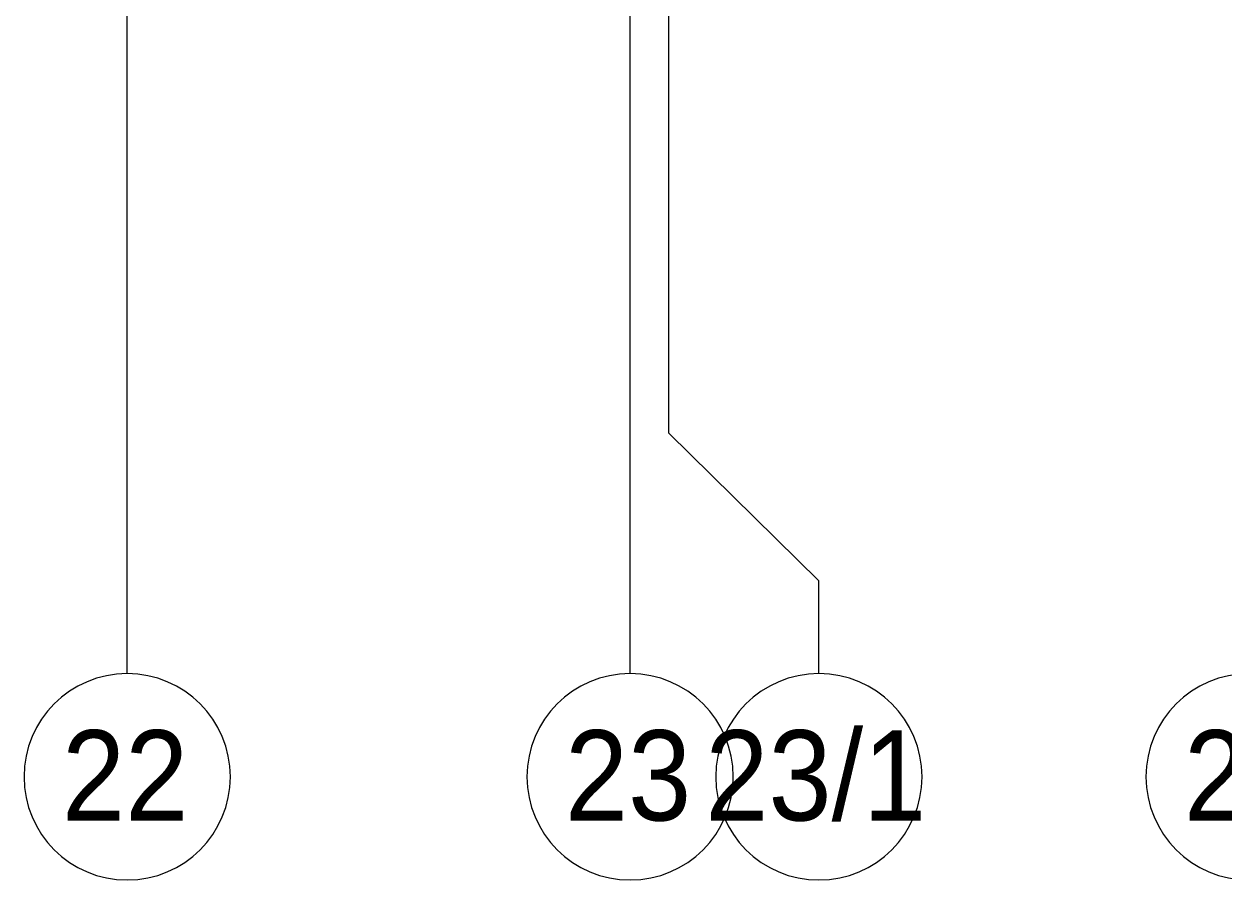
# Model space of a CAD drawing. Header units: millimetres. Extents: x -164500 to 426394, y -23753 to 102118.
# Drawn here: x 79925 to 89230, y -3642 to 2995 of the extents above; entities that cross this region are included whole.
import ezdxf

# ---------------------------------------------------------------- set-up
doc = ezdxf.new("R2010")
doc.units = ezdxf.units.MM
doc.layers.add('Оси', color=7, linetype='Continuous', lineweight=9)
doc.layers.add('Оси-1', color=7, linetype='Continuous', lineweight=20)
doc.styles.add('Arial', font='arial.ttf', dxfattribs={"width": 0.9, "height": 700})

# ---------------------------------------------------------------- blocks, each defined once
blk = doc.blocks.new('Ось сетки - D8-29747960-Объем проектирования 1 этажа')
at = {"layer": 'Оси-1'}
for start, end in [(360, 180), (180, 360)]:
    blk.add_arc((0, 0), 4, start, end, dxfattribs=at)

msp = doc.modelspace()

# ---------------------------------------------------------------- linework, layer by layer
at = {"layer": 'Оси'}
for points in [[(80724.702, -2042.321), (80724.702, 2957.679), (80724.702, 22254.043), (80724.702, 27254.043)], [(84624.702, -2042.321), (84624.702, 2957.679), (84624.702, 16779.035), (84624.702, 21779.035)], [(86088.482, -2042.321), (86088.482, -1322.84), (84924.702, -179.095), (84924.702, 4820.905), (84924.702, 16779.035), (84924.702, 21779.035)]]:
    msp.add_lwpolyline(points, dxfattribs=at)

# ---------------------------------------------------------------- block references
at = {"layer": 'Оси-1', "xscale": 199.9999999999999, "yscale": 199.9999999999999, "zscale": 199.9999999999999}
for p in [(80724.702, -2842.321), (84624.702, -2842.321), (86088.482, -2842.321), (89424.702, -2842.321)]:
    msp.add_blockref('Ось сетки - D8-29747960-Объем проектирования 1 этажа', p, dxfattribs=at)

# ---------------------------------------------------------------- texts
at = {"layer": 'Оси', "char_height": 700, "attachment_point": 1, "style": 'Arial'}
for s, insert, width in [('22', (80219.47, -2481.028), 1212.1515), ('23', (84119.47, -2481.028), 1212.1515), ('23/1', (85207.95, -2481.028), 2121.26512), ('24', (88919.47, -2481.028), 1212.1515)]:
    msp.add_mtext(s, dxfattribs=dict(at, insert=insert, width=width))

doc.saveas('drawing.dxf')
